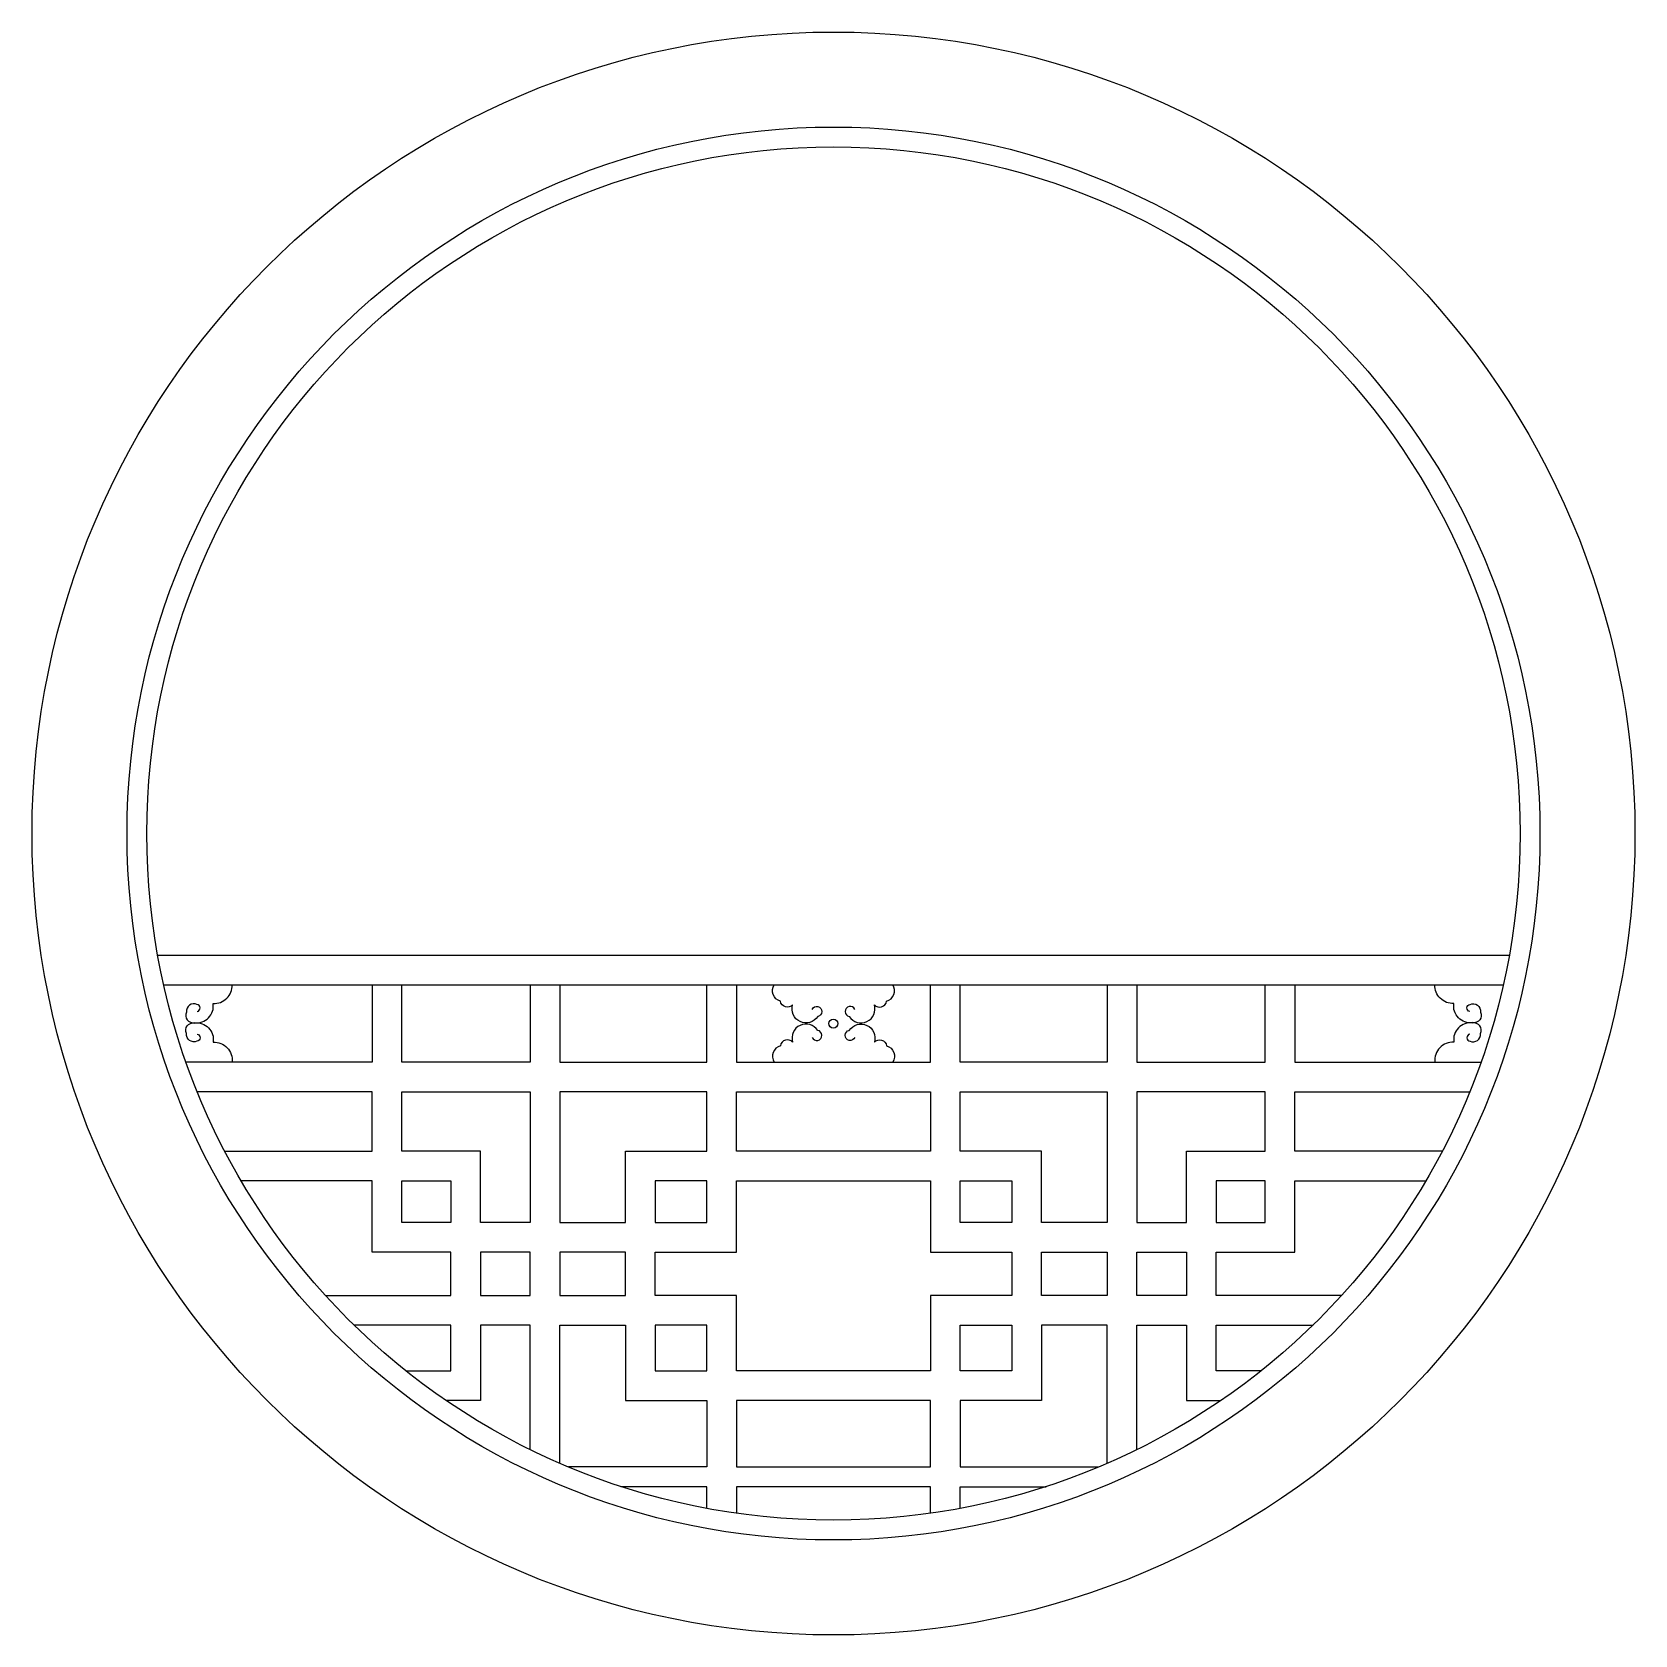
# Model space of a CAD drawing. Header units: metres. Extents: x 369 to 1989, y 357 to 1977.
import ezdxf

# ---------------------------------------------------------------- set-up
doc = ezdxf.new("R2010")
doc.units = ezdxf.units.M
doc.layers.add('3', color=3, linetype='Continuous')
doc.layers.add('4', color=4, linetype='Continuous')

msp = doc.modelspace()

# ---------------------------------------------------------------- linework, layer by layer
at = {"layer": '3'}
msp.add_line((502.4, 1013.53), (1856.24, 1013.53), dxfattribs=at)
for points in [[(536.27, 986.64, 0.84), (535.95, 993.7, 0.58), (525.35, 986, 0.62), (533.38, 975.41, 0.5), (552.34, 994.67, 0.43), (571.7, 1013.53, 0.43)], [(1157.68, 988.72, -1.63), (1163.37, 981.49, -0.87), (1138.02, 993.37, -0.61), (1125.6, 996.99, -0.5), (1119.39, 1013.53)], [(1200.96, 988.72, 1.63), (1195.27, 981.49, 0.87), (1220.62, 993.37, 0.61), (1233.04, 996.99, 0.5), (1239.25, 1013.53)], [(1822.37, 986.64, -0.84), (1822.69, 993.7, -0.58), (1833.29, 986, -0.62), (1825.26, 975.41, -0.5), (1806.3, 994.67, -0.43), (1786.94, 1013.53, -0.43)], [(536.27, 963.72, -0.84), (535.95, 956.66, -0.58), (525.35, 964.36, -0.62), (533.38, 974.95, -0.5), (552.34, 955.7, -0.45), (571.64, 935.53, -0.45)], [(1157.68, 960.33, 1.63), (1163.37, 967.56, 0.87), (1138.02, 955.68, 0.61), (1125.6, 952.06, 0.5), (1119.39, 935.53)], [(1200.96, 960.33, -1.63), (1195.27, 967.56, -0.87), (1220.62, 955.68, -0.61), (1233.04, 952.06, -0.5), (1239.25, 935.53)], [(1822.37, 963.72, 0.84), (1822.69, 956.66, 0.58), (1833.29, 964.36, 0.62), (1825.26, 974.95, 0.5), (1806.3, 955.7, 0.45), (1787, 935.53, 0.45)]]:
    msp.add_lwpolyline(points, format="xyb", dxfattribs=at)
for points in [[(712.98, 1013.53), (712.98, 935.53), (524.89, 935.53)], [(872.86, 1013.53), (872.86, 935.53), (742.98, 935.53), (742.98, 1013.53)], [(902.86, 1013.53), (902.86, 935.53), (1051.28, 935.53), (1051.28, 1013.53)], [(1081.28, 1013.53), (1081.28, 935.53), (1179.32, 935.53), (1277.36, 935.53), (1277.36, 1013.53)], [(1455.78, 1013.53), (1455.78, 935.53), (1307.36, 935.53), (1307.36, 1013.53)], [(1485.78, 1013.53), (1485.78, 935.53), (1615.66, 935.53), (1615.66, 1013.53)], [(1645.66, 1013.53), (1645.66, 935.53), (1833.75, 935.53)], [(564.02, 845.53), (712.98, 845.53), (712.98, 905.53), (536.27, 905.53)], [(1794.62, 845.53), (1645.66, 845.53), (1645.66, 905.53), (1822.37, 905.53)], [(665.95, 699.53), (792.6, 699.53), (792.6, 743.53), (712.98, 743.53), (712.98, 815.53), (580.63, 815.53)], [(1693.17, 699.53), (1566.04, 699.53), (1566.04, 743.53), (1645.66, 743.53), (1645.66, 815.53), (1778.01, 815.53)], [(747.38, 623.33), (792.6, 623.33), (792.6, 669.53), (694.94, 669.53)], [(872.86, 543.85), (872.86, 593.33), (872.86, 669.53), (822.6, 669.53), (822.6, 593.33), (788.07, 593.33)], [(902.86, 529.97), (902.86, 623.33), (902.86, 669.53), (969.2, 669.53), (969.2, 593.33), (1051.28, 593.33), (1051.28, 526.28), (911.5, 526.28)], [(1455.78, 529.97), (1455.78, 623.33), (1455.78, 669.53), (1389.44, 669.53), (1389.44, 593.33), (1307.36, 593.33), (1307.36, 526.28), (1447.14, 526.28)], [(1485.78, 543.85), (1485.78, 593.33), (1485.78, 669.53), (1536.04, 669.53), (1536.04, 593.33), (1570.57, 593.33)], [(1611.26, 623.33), (1566.04, 623.33), (1566.04, 669.53), (1664.21, 669.53)], [(1051.28, 484.44), (1051.28, 506.28), (964.35, 506.28)], [(1277.36, 479.49), (1277.36, 506.28), (1179.32, 506.28), (1081.28, 506.28), (1081.28, 479.49)], [(1307.36, 484.44), (1307.36, 506.28), (1394.29, 506.28)]]:
    msp.add_lwpolyline(points, dxfattribs=at)
for points in [[(872.86, 905.53), (872.86, 845.53), (872.86, 773.53), (822.6, 773.53), (822.6, 845.53), (742.98, 845.53), (742.98, 905.53)], [(969.2, 773.53), (969.2, 845.53), (1051.28, 845.53), (1051.28, 905.53), (902.86, 905.53), (902.86, 845.53), (902.86, 773.53)], [(1179.32, 845.53), (1081.28, 845.53), (1081.28, 905.53), (1179.32, 905.53), (1277.36, 905.53), (1277.36, 845.53)], [(1389.44, 773.53), (1389.44, 845.53), (1307.36, 845.53), (1307.36, 905.53), (1455.78, 905.53), (1455.78, 845.53), (1455.78, 773.53)], [(1485.78, 905.53), (1485.78, 845.53), (1485.78, 773.53), (1536.04, 773.53), (1536.04, 845.53), (1615.66, 845.53), (1615.66, 905.53)], [(792.6, 815.53), (792.6, 773.53), (742.98, 773.53), (742.98, 815.53)], [(1179.32, 623.33), (1081.28, 623.33), (1081.28, 699.53), (999.2, 699.53), (999.2, 743.53), (1081.28, 743.53), (1081.28, 815.53), (1179.32, 815.53), (1277.36, 815.53), (1277.36, 743.53), (1359.44, 743.53), (1359.44, 699.53), (1277.36, 699.53), (1277.36, 623.33)], [(1051.28, 773.53), (1051.28, 815.53), (999.2, 815.53), (999.2, 773.53)], [(1307.36, 773.53), (1307.36, 815.53), (1359.44, 815.53), (1359.44, 773.53)], [(1566.04, 815.53), (1566.04, 773.53), (1615.66, 773.53), (1615.66, 815.53)], [(872.86, 743.53), (822.6, 743.53), (822.6, 699.53), (872.86, 699.53)], [(969.2, 699.53), (969.2, 743.53), (902.86, 743.53), (902.86, 699.53)], [(1389.44, 699.53), (1389.44, 743.53), (1455.78, 743.53), (1455.78, 699.53)], [(1485.78, 743.53), (1536.04, 743.53), (1536.04, 699.53), (1485.78, 699.53)], [(1051.28, 623.33), (1051.28, 669.53), (999.2, 669.53), (999.2, 623.33)], [(1307.36, 623.33), (1307.36, 669.53), (1359.44, 669.53), (1359.44, 623.33)], [(1179.32, 526.28), (1277.36, 526.28), (1277.36, 593.33), (1179.32, 593.33), (1081.28, 593.33), (1081.28, 526.28)]]:
    msp.add_lwpolyline(points, close=True, dxfattribs=at)
for centre, radius in [((1179.32, 1166.53), 714), ((1179.19, 974.41), 4.5)]:
    msp.add_circle(centre, radius, dxfattribs=at)
at = {"layer": '4'}
msp.add_line((496.31, 1043.53), (1862.33, 1043.53), dxfattribs=at)
for radius in [810, 694]:
    msp.add_circle((1179.32, 1166.53), radius, dxfattribs=at)

doc.saveas('drawing.dxf')
